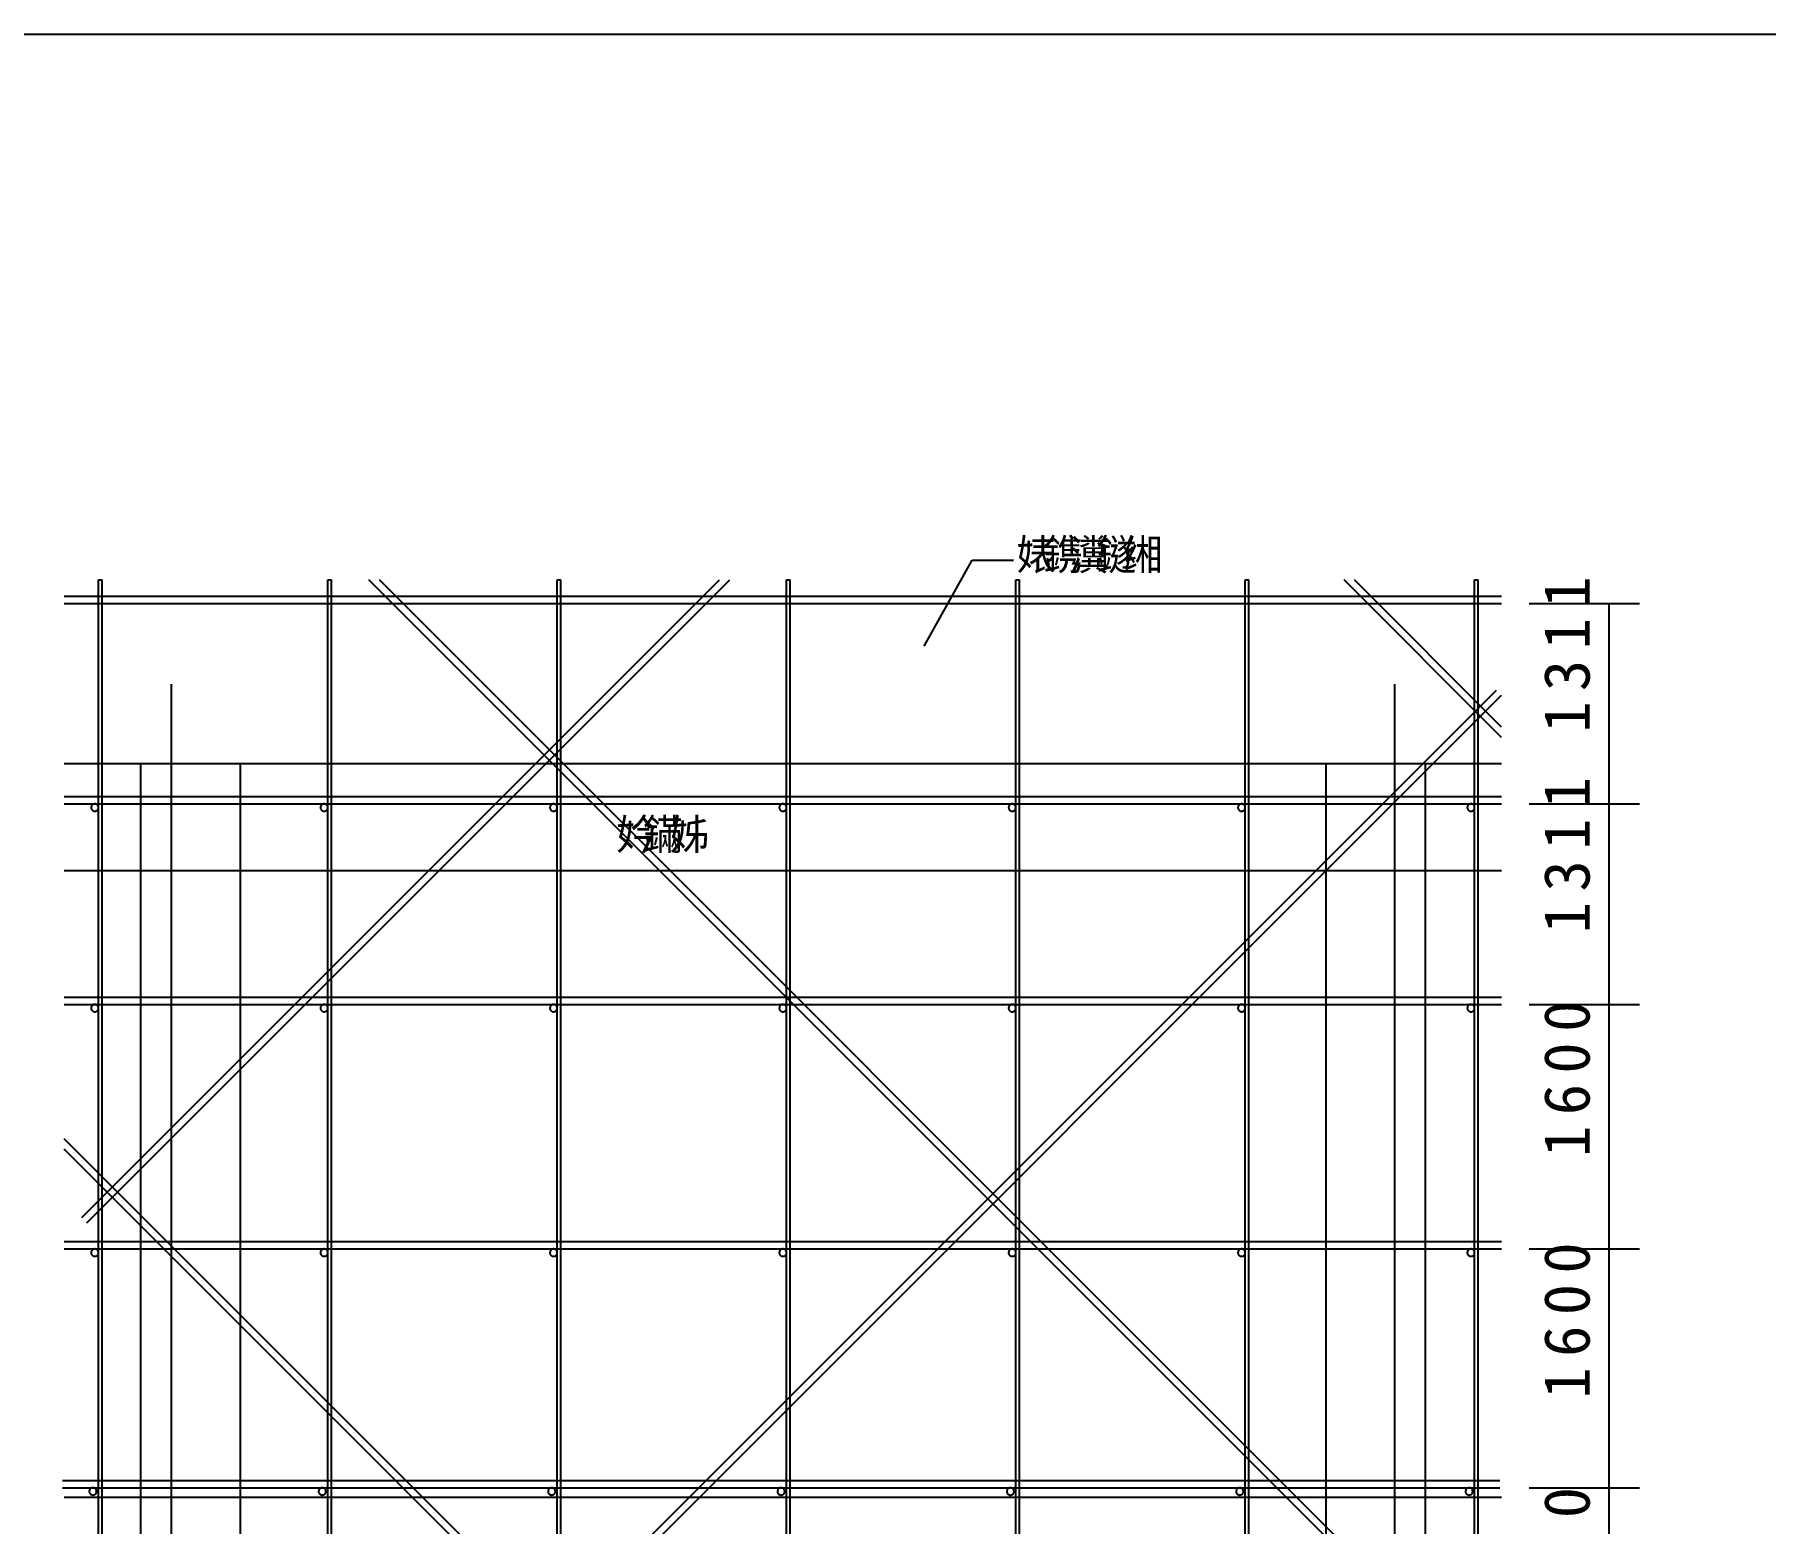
# Model space of a CAD drawing. Header units: metres. Extents: x 0 to 420, y 0 to 297.
# Drawn here: x 141.8 to 255, y 199.6 to 297 of the extents above; entities that cross this region are included whole.
import ezdxf

# ---------------------------------------------------------------- set-up
doc = ezdxf.new("R2010")
doc.units = ezdxf.units.M
for name, color, linetype in [(' ', 7, 'Continuous'), ('1588', 7, 'Continuous'), ('1861', 7, 'Continuous'), ('2140', 7, 'Continuous')]:
    doc.layers.add(name, color=color, linetype=linetype)

msp = doc.modelspace()

# ---------------------------------------------------------------- linework, layer by layer
at = {"layer": ' '}
for p, q in [((199.98, 257), (203.12, 262.63)), ((203.12, 262.63), (205.83, 262.63)), ((144.9, 219.62), (186.61, 261.33)), ((145.24, 219.28), (187.29, 261.33)), ((145.99, 95.28), (145.99, 261.33)), ((145.99, 261.33), (146.23, 261.33)), ((146.23, 95.28), (146.23, 261.33)), ((160.99, 95.28), (160.99, 261.33)), ((160.99, 261.33), (161.23, 261.33)), ((161.23, 95.28), (161.23, 261.33)), ((237.75, 187.26), (163.68, 261.33)), ((237.75, 187.94), (164.36, 261.33)), ((175.99, 95.28), (175.99, 261.33)), ((175.99, 261.33), (176.23, 261.33)), ((176.23, 95.28), (176.23, 261.33)), ((190.99, 95.28), (190.99, 261.33)), ((190.99, 261.33), (191.23, 261.33)), ((191.23, 95.28), (191.23, 261.33)), ((205.99, 95.28), (205.99, 261.33)), ((205.99, 261.33), (206.23, 261.33)), ((206.23, 95.28), (206.23, 261.33)), ((220.99, 95.28), (220.99, 261.33)), ((220.99, 261.33), (221.23, 261.33)), ((221.23, 95.28), (221.23, 261.33)), ((237.75, 251.03), (227.45, 261.33)), ((237.75, 251.71), (228.13, 261.33)), ((235.99, 95.28), (235.99, 261.33)), ((235.99, 261.33), (236.23, 261.33)), ((236.23, 95.28), (236.23, 261.33)), ((143.75, 260.27), (237.75, 260.27)), ((143.75, 259.79), (237.75, 259.79)), ((239.55, 259.79), (246.76, 259.79)), ((244.76, 259.79), (244.76, 246.68)), ((144.9, 161.61), (237.41, 254.12)), ((145.24, 161.27), (237.75, 253.79)), ((143.75, 247.16), (237.75, 247.16)), ((143.75, 246.68), (237.75, 246.68)), ((239.55, 246.68), (246.76, 246.68)), ((239.55, 246.68), (246.76, 246.68)), ((244.76, 246.68), (244.76, 233.57)), ((143.75, 234.05), (237.75, 234.05)), ((143.75, 233.57), (237.75, 233.57)), ((239.55, 233.57), (246.76, 233.57)), ((239.55, 233.57), (246.76, 233.57)), ((244.76, 233.57), (244.76, 217.57)), ((237.75, 130.78), (143.75, 224.78)), ((237.75, 130.1), (143.75, 224.1)), ((143.75, 218.05), (237.75, 218.05)), ((143.75, 217.57), (237.75, 217.57)), ((239.55, 217.57), (246.76, 217.57)), ((239.55, 217.57), (246.76, 217.57)), ((244.76, 217.57), (244.76, 201.95)), ((143.63, 202.43), (237.63, 202.43)), ((143.63, 201.95), (237.63, 201.95)), ((239.55, 201.95), (246.76, 201.95)), ((239.55, 201.95), (246.76, 201.95)), ((244.76, 201.95), (244.76, 185.57))]:
    msp.add_line(p, q, dxfattribs=at)
for points in [[(145.99, 246.44), (145.99, 246.46), (145.99, 246.49), (145.98, 246.51), (145.97, 246.53), (145.96, 246.55), (145.95, 246.57), (145.94, 246.59), (145.92, 246.61), (145.91, 246.63), (145.89, 246.64), (145.87, 246.65), (145.84, 246.66), (145.82, 246.67), (145.8, 246.68), (145.78, 246.68), (145.75, 246.68), (145.73, 246.68), (145.71, 246.68), (145.68, 246.67), (145.66, 246.66), (145.64, 246.65), (145.62, 246.64), (145.6, 246.63), (145.58, 246.61), (145.57, 246.59), (145.55, 246.57), (145.54, 246.55), (145.53, 246.53), (145.52, 246.51), (145.52, 246.49), (145.51, 246.46), (145.51, 246.44), (145.51, 246.42), (145.52, 246.39), (145.52, 246.37), (145.53, 246.35), (145.54, 246.33), (145.55, 246.31), (145.57, 246.29), (145.58, 246.27), (145.6, 246.26), (145.62, 246.24), (145.64, 246.23), (145.66, 246.22), (145.68, 246.21), (145.71, 246.21), (145.73, 246.2), (145.75, 246.2), (145.78, 246.2), (145.8, 246.21), (145.82, 246.21), (145.84, 246.22), (145.87, 246.23), (145.89, 246.24), (145.91, 246.26), (145.92, 246.27), (145.94, 246.29), (145.95, 246.31), (145.96, 246.33), (145.97, 246.35), (145.98, 246.37), (145.99, 246.39), (145.99, 246.42), (145.99, 246.44)], [(160.99, 246.44), (160.99, 246.46), (160.99, 246.49), (160.98, 246.51), (160.97, 246.53), (160.96, 246.55), (160.95, 246.57), (160.94, 246.59), (160.92, 246.61), (160.91, 246.63), (160.89, 246.64), (160.87, 246.65), (160.84, 246.66), (160.82, 246.67), (160.8, 246.68), (160.78, 246.68), (160.75, 246.68), (160.73, 246.68), (160.71, 246.68), (160.68, 246.67), (160.66, 246.66), (160.64, 246.65), (160.62, 246.64), (160.6, 246.63), (160.58, 246.61), (160.57, 246.59), (160.55, 246.57), (160.54, 246.55), (160.53, 246.53), (160.52, 246.51), (160.52, 246.49), (160.51, 246.46), (160.51, 246.44), (160.51, 246.42), (160.52, 246.39), (160.52, 246.37), (160.53, 246.35), (160.54, 246.33), (160.55, 246.31), (160.57, 246.29), (160.58, 246.27), (160.6, 246.26), (160.62, 246.24), (160.64, 246.23), (160.66, 246.22), (160.68, 246.21), (160.71, 246.21), (160.73, 246.2), (160.75, 246.2), (160.78, 246.2), (160.8, 246.21), (160.82, 246.21), (160.84, 246.22), (160.87, 246.23), (160.89, 246.24), (160.91, 246.26), (160.92, 246.27), (160.94, 246.29), (160.95, 246.31), (160.96, 246.33), (160.97, 246.35), (160.98, 246.37), (160.99, 246.39), (160.99, 246.42), (160.99, 246.44)], [(175.99, 246.44), (175.99, 246.46), (175.99, 246.49), (175.98, 246.51), (175.97, 246.53), (175.96, 246.55), (175.95, 246.57), (175.94, 246.59), (175.92, 246.61), (175.91, 246.63), (175.89, 246.64), (175.87, 246.65), (175.84, 246.66), (175.82, 246.67), (175.8, 246.68), (175.78, 246.68), (175.75, 246.68), (175.73, 246.68), (175.71, 246.68), (175.68, 246.67), (175.66, 246.66), (175.64, 246.65), (175.62, 246.64), (175.6, 246.63), (175.58, 246.61), (175.57, 246.59), (175.55, 246.57), (175.54, 246.55), (175.53, 246.53), (175.52, 246.51), (175.52, 246.49), (175.51, 246.46), (175.51, 246.44), (175.51, 246.42), (175.52, 246.39), (175.52, 246.37), (175.53, 246.35), (175.54, 246.33), (175.55, 246.31), (175.57, 246.29), (175.58, 246.27), (175.6, 246.26), (175.62, 246.24), (175.64, 246.23), (175.66, 246.22), (175.68, 246.21), (175.71, 246.21), (175.73, 246.2), (175.75, 246.2), (175.78, 246.2), (175.8, 246.21), (175.82, 246.21), (175.84, 246.22), (175.87, 246.23), (175.89, 246.24), (175.91, 246.26), (175.92, 246.27), (175.94, 246.29), (175.95, 246.31), (175.96, 246.33), (175.97, 246.35), (175.98, 246.37), (175.99, 246.39), (175.99, 246.42), (175.99, 246.44)], [(190.99, 246.44), (190.99, 246.46), (190.99, 246.49), (190.98, 246.51), (190.97, 246.53), (190.96, 246.55), (190.95, 246.57), (190.94, 246.59), (190.92, 246.61), (190.91, 246.63), (190.89, 246.64), (190.87, 246.65), (190.84, 246.66), (190.82, 246.67), (190.8, 246.68), (190.78, 246.68), (190.75, 246.68), (190.73, 246.68), (190.71, 246.68), (190.68, 246.67), (190.66, 246.66), (190.64, 246.65), (190.62, 246.64), (190.6, 246.63), (190.58, 246.61), (190.57, 246.59), (190.55, 246.57), (190.54, 246.55), (190.53, 246.53), (190.52, 246.51), (190.52, 246.49), (190.51, 246.46), (190.51, 246.44), (190.51, 246.42), (190.52, 246.39), (190.52, 246.37), (190.53, 246.35), (190.54, 246.33), (190.55, 246.31), (190.57, 246.29), (190.58, 246.27), (190.6, 246.26), (190.62, 246.24), (190.64, 246.23), (190.66, 246.22), (190.68, 246.21), (190.71, 246.21), (190.73, 246.2), (190.75, 246.2), (190.78, 246.2), (190.8, 246.21), (190.82, 246.21), (190.84, 246.22), (190.87, 246.23), (190.89, 246.24), (190.91, 246.26), (190.92, 246.27), (190.94, 246.29), (190.95, 246.31), (190.96, 246.33), (190.97, 246.35), (190.98, 246.37), (190.99, 246.39), (190.99, 246.42), (190.99, 246.44)], [(205.99, 246.44), (205.99, 246.46), (205.99, 246.49), (205.98, 246.51), (205.97, 246.53), (205.96, 246.55), (205.95, 246.57), (205.94, 246.59), (205.92, 246.61), (205.91, 246.63), (205.89, 246.64), (205.87, 246.65), (205.84, 246.66), (205.82, 246.67), (205.8, 246.68), (205.78, 246.68), (205.75, 246.68), (205.73, 246.68), (205.71, 246.68), (205.68, 246.67), (205.66, 246.66), (205.64, 246.65), (205.62, 246.64), (205.6, 246.63), (205.58, 246.61), (205.57, 246.59), (205.55, 246.57), (205.54, 246.55), (205.53, 246.53), (205.52, 246.51), (205.52, 246.49), (205.51, 246.46), (205.51, 246.44), (205.51, 246.42), (205.52, 246.39), (205.52, 246.37), (205.53, 246.35), (205.54, 246.33), (205.55, 246.31), (205.57, 246.29), (205.58, 246.27), (205.6, 246.26), (205.62, 246.24), (205.64, 246.23), (205.66, 246.22), (205.68, 246.21), (205.71, 246.21), (205.73, 246.2), (205.75, 246.2), (205.78, 246.2), (205.8, 246.21), (205.82, 246.21), (205.84, 246.22), (205.87, 246.23), (205.89, 246.24), (205.91, 246.26), (205.92, 246.27), (205.94, 246.29), (205.95, 246.31), (205.96, 246.33), (205.97, 246.35), (205.98, 246.37), (205.99, 246.39), (205.99, 246.42), (205.99, 246.44)], [(220.99, 246.44), (220.99, 246.46), (220.99, 246.49), (220.98, 246.51), (220.97, 246.53), (220.96, 246.55), (220.95, 246.57), (220.94, 246.59), (220.92, 246.61), (220.91, 246.63), (220.89, 246.64), (220.87, 246.65), (220.84, 246.66), (220.82, 246.67), (220.8, 246.68), (220.78, 246.68), (220.75, 246.68), (220.73, 246.68), (220.71, 246.68), (220.68, 246.67), (220.66, 246.66), (220.64, 246.65), (220.62, 246.64), (220.6, 246.63), (220.58, 246.61), (220.57, 246.59), (220.55, 246.57), (220.54, 246.55), (220.53, 246.53), (220.52, 246.51), (220.52, 246.49), (220.51, 246.46), (220.51, 246.44), (220.51, 246.42), (220.52, 246.39), (220.52, 246.37), (220.53, 246.35), (220.54, 246.33), (220.55, 246.31), (220.57, 246.29), (220.58, 246.27), (220.6, 246.26), (220.62, 246.24), (220.64, 246.23), (220.66, 246.22), (220.68, 246.21), (220.71, 246.21), (220.73, 246.2), (220.75, 246.2), (220.78, 246.2), (220.8, 246.21), (220.82, 246.21), (220.84, 246.22), (220.87, 246.23), (220.89, 246.24), (220.91, 246.26), (220.92, 246.27), (220.94, 246.29), (220.95, 246.31), (220.96, 246.33), (220.97, 246.35), (220.98, 246.37), (220.99, 246.39), (220.99, 246.42), (220.99, 246.44)], [(235.99, 246.44), (235.99, 246.46), (235.99, 246.49), (235.98, 246.51), (235.97, 246.53), (235.96, 246.55), (235.95, 246.57), (235.94, 246.59), (235.92, 246.61), (235.91, 246.63), (235.89, 246.64), (235.87, 246.65), (235.84, 246.66), (235.82, 246.67), (235.8, 246.68), (235.78, 246.68), (235.75, 246.68), (235.73, 246.68), (235.71, 246.68), (235.68, 246.67), (235.66, 246.66), (235.64, 246.65), (235.62, 246.64), (235.6, 246.63), (235.58, 246.61), (235.57, 246.59), (235.55, 246.57), (235.54, 246.55), (235.53, 246.53), (235.52, 246.51), (235.52, 246.49), (235.51, 246.46), (235.51, 246.44), (235.51, 246.42), (235.52, 246.39), (235.52, 246.37), (235.53, 246.35), (235.54, 246.33), (235.55, 246.31), (235.57, 246.29), (235.58, 246.27), (235.6, 246.26), (235.62, 246.24), (235.64, 246.23), (235.66, 246.22), (235.68, 246.21), (235.71, 246.21), (235.73, 246.2), (235.75, 246.2), (235.78, 246.2), (235.8, 246.21), (235.82, 246.21), (235.84, 246.22), (235.87, 246.23), (235.89, 246.24), (235.91, 246.26), (235.92, 246.27), (235.94, 246.29), (235.95, 246.31), (235.96, 246.33), (235.97, 246.35), (235.98, 246.37), (235.99, 246.39), (235.99, 246.42), (235.99, 246.44)], [(145.99, 233.33), (145.99, 233.35), (145.99, 233.37), (145.98, 233.4), (145.97, 233.42), (145.96, 233.44), (145.95, 233.46), (145.94, 233.48), (145.92, 233.5), (145.91, 233.51), (145.89, 233.53), (145.87, 233.54), (145.84, 233.55), (145.82, 233.56), (145.8, 233.56), (145.78, 233.57), (145.75, 233.57), (145.73, 233.57), (145.71, 233.56), (145.68, 233.56), (145.66, 233.55), (145.64, 233.54), (145.62, 233.53), (145.6, 233.51), (145.58, 233.5), (145.57, 233.48), (145.55, 233.46), (145.54, 233.44), (145.53, 233.42), (145.52, 233.4), (145.52, 233.37), (145.51, 233.35), (145.51, 233.33), (145.51, 233.3), (145.52, 233.28), (145.52, 233.26), (145.53, 233.24), (145.54, 233.21), (145.55, 233.19), (145.57, 233.17), (145.58, 233.16), (145.6, 233.14), (145.62, 233.13), (145.64, 233.12), (145.66, 233.11), (145.68, 233.1), (145.71, 233.09), (145.73, 233.09), (145.75, 233.09), (145.78, 233.09), (145.8, 233.09), (145.82, 233.1), (145.84, 233.11), (145.87, 233.12), (145.89, 233.13), (145.91, 233.14), (145.92, 233.16), (145.94, 233.17), (145.95, 233.19), (145.96, 233.21), (145.97, 233.24), (145.98, 233.26), (145.99, 233.28), (145.99, 233.3), (145.99, 233.33)], [(160.99, 233.33), (160.99, 233.35), (160.99, 233.37), (160.98, 233.4), (160.97, 233.42), (160.96, 233.44), (160.95, 233.46), (160.94, 233.48), (160.92, 233.5), (160.91, 233.51), (160.89, 233.53), (160.87, 233.54), (160.84, 233.55), (160.82, 233.56), (160.8, 233.56), (160.78, 233.57), (160.75, 233.57), (160.73, 233.57), (160.71, 233.56), (160.68, 233.56), (160.66, 233.55), (160.64, 233.54), (160.62, 233.53), (160.6, 233.51), (160.58, 233.5), (160.57, 233.48), (160.55, 233.46), (160.54, 233.44), (160.53, 233.42), (160.52, 233.4), (160.52, 233.37), (160.51, 233.35), (160.51, 233.33), (160.51, 233.3), (160.52, 233.28), (160.52, 233.26), (160.53, 233.24), (160.54, 233.21), (160.55, 233.19), (160.57, 233.17), (160.58, 233.16), (160.6, 233.14), (160.62, 233.13), (160.64, 233.12), (160.66, 233.11), (160.68, 233.1), (160.71, 233.09), (160.73, 233.09), (160.75, 233.09), (160.78, 233.09), (160.8, 233.09), (160.82, 233.1), (160.84, 233.11), (160.87, 233.12), (160.89, 233.13), (160.91, 233.14), (160.92, 233.16), (160.94, 233.17), (160.95, 233.19), (160.96, 233.21), (160.97, 233.24), (160.98, 233.26), (160.99, 233.28), (160.99, 233.3), (160.99, 233.33)], [(175.99, 233.33), (175.99, 233.35), (175.99, 233.37), (175.98, 233.4), (175.97, 233.42), (175.96, 233.44), (175.95, 233.46), (175.94, 233.48), (175.92, 233.5), (175.91, 233.51), (175.89, 233.53), (175.87, 233.54), (175.84, 233.55), (175.82, 233.56), (175.8, 233.56), (175.78, 233.57), (175.75, 233.57), (175.73, 233.57), (175.71, 233.56), (175.68, 233.56), (175.66, 233.55), (175.64, 233.54), (175.62, 233.53), (175.6, 233.51), (175.58, 233.5), (175.57, 233.48), (175.55, 233.46), (175.54, 233.44), (175.53, 233.42), (175.52, 233.4), (175.52, 233.37), (175.51, 233.35), (175.51, 233.33), (175.51, 233.3), (175.52, 233.28), (175.52, 233.26), (175.53, 233.24), (175.54, 233.21), (175.55, 233.19), (175.57, 233.17), (175.58, 233.16), (175.6, 233.14), (175.62, 233.13), (175.64, 233.12), (175.66, 233.11), (175.68, 233.1), (175.71, 233.09), (175.73, 233.09), (175.75, 233.09), (175.78, 233.09), (175.8, 233.09), (175.82, 233.1), (175.84, 233.11), (175.87, 233.12), (175.89, 233.13), (175.91, 233.14), (175.92, 233.16), (175.94, 233.17), (175.95, 233.19), (175.96, 233.21), (175.97, 233.24), (175.98, 233.26), (175.99, 233.28), (175.99, 233.3), (175.99, 233.33)], [(190.99, 233.33), (190.99, 233.35), (190.99, 233.37), (190.98, 233.4), (190.97, 233.42), (190.96, 233.44), (190.95, 233.46), (190.94, 233.48), (190.92, 233.5), (190.91, 233.51), (190.89, 233.53), (190.87, 233.54), (190.84, 233.55), (190.82, 233.56), (190.8, 233.56), (190.78, 233.57), (190.75, 233.57), (190.73, 233.57), (190.71, 233.56), (190.68, 233.56), (190.66, 233.55), (190.64, 233.54), (190.62, 233.53), (190.6, 233.51), (190.58, 233.5), (190.57, 233.48), (190.55, 233.46), (190.54, 233.44), (190.53, 233.42), (190.52, 233.4), (190.52, 233.37), (190.51, 233.35), (190.51, 233.33), (190.51, 233.3), (190.52, 233.28), (190.52, 233.26), (190.53, 233.24), (190.54, 233.21), (190.55, 233.19), (190.57, 233.17), (190.58, 233.16), (190.6, 233.14), (190.62, 233.13), (190.64, 233.12), (190.66, 233.11), (190.68, 233.1), (190.71, 233.09), (190.73, 233.09), (190.75, 233.09), (190.78, 233.09), (190.8, 233.09), (190.82, 233.1), (190.84, 233.11), (190.87, 233.12), (190.89, 233.13), (190.91, 233.14), (190.92, 233.16), (190.94, 233.17), (190.95, 233.19), (190.96, 233.21), (190.97, 233.24), (190.98, 233.26), (190.99, 233.28), (190.99, 233.3), (190.99, 233.33)], [(205.99, 233.33), (205.99, 233.35), (205.99, 233.37), (205.98, 233.4), (205.97, 233.42), (205.96, 233.44), (205.95, 233.46), (205.94, 233.48), (205.92, 233.5), (205.91, 233.51), (205.89, 233.53), (205.87, 233.54), (205.84, 233.55), (205.82, 233.56), (205.8, 233.56), (205.78, 233.57), (205.75, 233.57), (205.73, 233.57), (205.71, 233.56), (205.68, 233.56), (205.66, 233.55), (205.64, 233.54), (205.62, 233.53), (205.6, 233.51), (205.58, 233.5), (205.57, 233.48), (205.55, 233.46), (205.54, 233.44), (205.53, 233.42), (205.52, 233.4), (205.52, 233.37), (205.51, 233.35), (205.51, 233.33), (205.51, 233.3), (205.52, 233.28), (205.52, 233.26), (205.53, 233.24), (205.54, 233.21), (205.55, 233.19), (205.57, 233.17), (205.58, 233.16), (205.6, 233.14), (205.62, 233.13), (205.64, 233.12), (205.66, 233.11), (205.68, 233.1), (205.71, 233.09), (205.73, 233.09), (205.75, 233.09), (205.78, 233.09), (205.8, 233.09), (205.82, 233.1), (205.84, 233.11), (205.87, 233.12), (205.89, 233.13), (205.91, 233.14), (205.92, 233.16), (205.94, 233.17), (205.95, 233.19), (205.96, 233.21), (205.97, 233.24), (205.98, 233.26), (205.99, 233.28), (205.99, 233.3), (205.99, 233.33)], [(220.99, 233.33), (220.99, 233.35), (220.99, 233.37), (220.98, 233.4), (220.97, 233.42), (220.96, 233.44), (220.95, 233.46), (220.94, 233.48), (220.92, 233.5), (220.91, 233.51), (220.89, 233.53), (220.87, 233.54), (220.84, 233.55), (220.82, 233.56), (220.8, 233.56), (220.78, 233.57), (220.75, 233.57), (220.73, 233.57), (220.71, 233.56), (220.68, 233.56), (220.66, 233.55), (220.64, 233.54), (220.62, 233.53), (220.6, 233.51), (220.58, 233.5), (220.57, 233.48), (220.55, 233.46), (220.54, 233.44), (220.53, 233.42), (220.52, 233.4), (220.52, 233.37), (220.51, 233.35), (220.51, 233.33), (220.51, 233.3), (220.52, 233.28), (220.52, 233.26), (220.53, 233.24), (220.54, 233.21), (220.55, 233.19), (220.57, 233.17), (220.58, 233.16), (220.6, 233.14), (220.62, 233.13), (220.64, 233.12), (220.66, 233.11), (220.68, 233.1), (220.71, 233.09), (220.73, 233.09), (220.75, 233.09), (220.78, 233.09), (220.8, 233.09), (220.82, 233.1), (220.84, 233.11), (220.87, 233.12), (220.89, 233.13), (220.91, 233.14), (220.92, 233.16), (220.94, 233.17), (220.95, 233.19), (220.96, 233.21), (220.97, 233.24), (220.98, 233.26), (220.99, 233.28), (220.99, 233.3), (220.99, 233.33)], [(235.99, 233.33), (235.99, 233.35), (235.99, 233.37), (235.98, 233.4), (235.97, 233.42), (235.96, 233.44), (235.95, 233.46), (235.94, 233.48), (235.92, 233.5), (235.91, 233.51), (235.89, 233.53), (235.87, 233.54), (235.84, 233.55), (235.82, 233.56), (235.8, 233.56), (235.78, 233.57), (235.75, 233.57), (235.73, 233.57), (235.71, 233.56), (235.68, 233.56), (235.66, 233.55), (235.64, 233.54), (235.62, 233.53), (235.6, 233.51), (235.58, 233.5), (235.57, 233.48), (235.55, 233.46), (235.54, 233.44), (235.53, 233.42), (235.52, 233.4), (235.52, 233.37), (235.51, 233.35), (235.51, 233.33), (235.51, 233.3), (235.52, 233.28), (235.52, 233.26), (235.53, 233.24), (235.54, 233.21), (235.55, 233.19), (235.57, 233.17), (235.58, 233.16), (235.6, 233.14), (235.62, 233.13), (235.64, 233.12), (235.66, 233.11), (235.68, 233.1), (235.71, 233.09), (235.73, 233.09), (235.75, 233.09), (235.78, 233.09), (235.8, 233.09), (235.82, 233.1), (235.84, 233.11), (235.87, 233.12), (235.89, 233.13), (235.91, 233.14), (235.92, 233.16), (235.94, 233.17), (235.95, 233.19), (235.96, 233.21), (235.97, 233.24), (235.98, 233.26), (235.99, 233.28), (235.99, 233.3), (235.99, 233.33)], [(145.99, 217.33), (145.99, 217.35), (145.99, 217.37), (145.98, 217.4), (145.97, 217.42), (145.96, 217.44), (145.95, 217.46), (145.94, 217.48), (145.92, 217.5), (145.91, 217.51), (145.89, 217.53), (145.87, 217.54), (145.84, 217.55), (145.82, 217.56), (145.8, 217.56), (145.78, 217.57), (145.75, 217.57), (145.73, 217.57), (145.71, 217.56), (145.68, 217.56), (145.66, 217.55), (145.64, 217.54), (145.62, 217.53), (145.6, 217.51), (145.58, 217.5), (145.57, 217.48), (145.55, 217.46), (145.54, 217.44), (145.53, 217.42), (145.52, 217.4), (145.52, 217.37), (145.51, 217.35), (145.51, 217.33), (145.51, 217.3), (145.52, 217.28), (145.52, 217.26), (145.53, 217.24), (145.54, 217.21), (145.55, 217.19), (145.57, 217.17), (145.58, 217.16), (145.6, 217.14), (145.62, 217.13), (145.64, 217.12), (145.66, 217.11), (145.68, 217.1), (145.71, 217.09), (145.73, 217.09), (145.75, 217.09), (145.78, 217.09), (145.8, 217.09), (145.82, 217.1), (145.84, 217.11), (145.87, 217.12), (145.89, 217.13), (145.91, 217.14), (145.92, 217.16), (145.94, 217.17), (145.95, 217.19), (145.96, 217.21), (145.97, 217.24), (145.98, 217.26), (145.99, 217.28), (145.99, 217.3), (145.99, 217.33)], [(160.99, 217.33), (160.99, 217.35), (160.99, 217.37), (160.98, 217.4), (160.97, 217.42), (160.96, 217.44), (160.95, 217.46), (160.94, 217.48), (160.92, 217.5), (160.91, 217.51), (160.89, 217.53), (160.87, 217.54), (160.84, 217.55), (160.82, 217.56), (160.8, 217.56), (160.78, 217.57), (160.75, 217.57), (160.73, 217.57), (160.71, 217.56), (160.68, 217.56), (160.66, 217.55), (160.64, 217.54), (160.62, 217.53), (160.6, 217.51), (160.58, 217.5), (160.57, 217.48), (160.55, 217.46), (160.54, 217.44), (160.53, 217.42), (160.52, 217.4), (160.52, 217.37), (160.51, 217.35), (160.51, 217.33), (160.51, 217.3), (160.52, 217.28), (160.52, 217.26), (160.53, 217.24), (160.54, 217.21), (160.55, 217.19), (160.57, 217.17), (160.58, 217.16), (160.6, 217.14), (160.62, 217.13), (160.64, 217.12), (160.66, 217.11), (160.68, 217.1), (160.71, 217.09), (160.73, 217.09), (160.75, 217.09), (160.78, 217.09), (160.8, 217.09), (160.82, 217.1), (160.84, 217.11), (160.87, 217.12), (160.89, 217.13), (160.91, 217.14), (160.92, 217.16), (160.94, 217.17), (160.95, 217.19), (160.96, 217.21), (160.97, 217.24), (160.98, 217.26), (160.99, 217.28), (160.99, 217.3), (160.99, 217.33)], [(175.99, 217.33), (175.99, 217.35), (175.99, 217.37), (175.98, 217.4), (175.97, 217.42), (175.96, 217.44), (175.95, 217.46), (175.94, 217.48), (175.92, 217.5), (175.91, 217.51), (175.89, 217.53), (175.87, 217.54), (175.84, 217.55), (175.82, 217.56), (175.8, 217.56), (175.78, 217.57), (175.75, 217.57), (175.73, 217.57), (175.71, 217.56), (175.68, 217.56), (175.66, 217.55), (175.64, 217.54), (175.62, 217.53), (175.6, 217.51), (175.58, 217.5), (175.57, 217.48), (175.55, 217.46), (175.54, 217.44), (175.53, 217.42), (175.52, 217.4), (175.52, 217.37), (175.51, 217.35), (175.51, 217.33), (175.51, 217.3), (175.52, 217.28), (175.52, 217.26), (175.53, 217.24), (175.54, 217.21), (175.55, 217.19), (175.57, 217.17), (175.58, 217.16), (175.6, 217.14), (175.62, 217.13), (175.64, 217.12), (175.66, 217.11), (175.68, 217.1), (175.71, 217.09), (175.73, 217.09), (175.75, 217.09), (175.78, 217.09), (175.8, 217.09), (175.82, 217.1), (175.84, 217.11), (175.87, 217.12), (175.89, 217.13), (175.91, 217.14), (175.92, 217.16), (175.94, 217.17), (175.95, 217.19), (175.96, 217.21), (175.97, 217.24), (175.98, 217.26), (175.99, 217.28), (175.99, 217.3), (175.99, 217.33)], [(190.99, 217.33), (190.99, 217.35), (190.99, 217.37), (190.98, 217.4), (190.97, 217.42), (190.96, 217.44), (190.95, 217.46), (190.94, 217.48), (190.92, 217.5), (190.91, 217.51), (190.89, 217.53), (190.87, 217.54), (190.84, 217.55), (190.82, 217.56), (190.8, 217.56), (190.78, 217.57), (190.75, 217.57), (190.73, 217.57), (190.71, 217.56), (190.68, 217.56), (190.66, 217.55), (190.64, 217.54), (190.62, 217.53), (190.6, 217.51), (190.58, 217.5), (190.57, 217.48), (190.55, 217.46), (190.54, 217.44), (190.53, 217.42), (190.52, 217.4), (190.52, 217.37), (190.51, 217.35), (190.51, 217.33), (190.51, 217.3), (190.52, 217.28), (190.52, 217.26), (190.53, 217.24), (190.54, 217.21), (190.55, 217.19), (190.57, 217.17), (190.58, 217.16), (190.6, 217.14), (190.62, 217.13), (190.64, 217.12), (190.66, 217.11), (190.68, 217.1), (190.71, 217.09), (190.73, 217.09), (190.75, 217.09), (190.78, 217.09), (190.8, 217.09), (190.82, 217.1), (190.84, 217.11), (190.87, 217.12), (190.89, 217.13), (190.91, 217.14), (190.92, 217.16), (190.94, 217.17), (190.95, 217.19), (190.96, 217.21), (190.97, 217.24), (190.98, 217.26), (190.99, 217.28), (190.99, 217.3), (190.99, 217.33)], [(205.99, 217.33), (205.99, 217.35), (205.99, 217.37), (205.98, 217.4), (205.97, 217.42), (205.96, 217.44), (205.95, 217.46), (205.94, 217.48), (205.92, 217.5), (205.91, 217.51), (205.89, 217.53), (205.87, 217.54), (205.84, 217.55), (205.82, 217.56), (205.8, 217.56), (205.78, 217.57), (205.75, 217.57), (205.73, 217.57), (205.71, 217.56), (205.68, 217.56), (205.66, 217.55), (205.64, 217.54), (205.62, 217.53), (205.6, 217.51), (205.58, 217.5), (205.57, 217.48), (205.55, 217.46), (205.54, 217.44), (205.53, 217.42), (205.52, 217.4), (205.52, 217.37), (205.51, 217.35), (205.51, 217.33), (205.51, 217.3), (205.52, 217.28), (205.52, 217.26), (205.53, 217.24), (205.54, 217.21), (205.55, 217.19), (205.57, 217.17), (205.58, 217.16), (205.6, 217.14), (205.62, 217.13), (205.64, 217.12), (205.66, 217.11), (205.68, 217.1), (205.71, 217.09), (205.73, 217.09), (205.75, 217.09), (205.78, 217.09), (205.8, 217.09), (205.82, 217.1), (205.84, 217.11), (205.87, 217.12), (205.89, 217.13), (205.91, 217.14), (205.92, 217.16), (205.94, 217.17), (205.95, 217.19), (205.96, 217.21), (205.97, 217.24), (205.98, 217.26), (205.99, 217.28), (205.99, 217.3), (205.99, 217.33)], [(220.99, 217.33), (220.99, 217.35), (220.99, 217.37), (220.98, 217.4), (220.97, 217.42), (220.96, 217.44), (220.95, 217.46), (220.94, 217.48), (220.92, 217.5), (220.91, 217.51), (220.89, 217.53), (220.87, 217.54), (220.84, 217.55), (220.82, 217.56), (220.8, 217.56), (220.78, 217.57), (220.75, 217.57), (220.73, 217.57), (220.71, 217.56), (220.68, 217.56), (220.66, 217.55), (220.64, 217.54), (220.62, 217.53), (220.6, 217.51), (220.58, 217.5), (220.57, 217.48), (220.55, 217.46), (220.54, 217.44), (220.53, 217.42), (220.52, 217.4), (220.52, 217.37), (220.51, 217.35), (220.51, 217.33), (220.51, 217.3), (220.52, 217.28), (220.52, 217.26), (220.53, 217.24), (220.54, 217.21), (220.55, 217.19), (220.57, 217.17), (220.58, 217.16), (220.6, 217.14), (220.62, 217.13), (220.64, 217.12), (220.66, 217.11), (220.68, 217.1), (220.71, 217.09), (220.73, 217.09), (220.75, 217.09), (220.78, 217.09), (220.8, 217.09), (220.82, 217.1), (220.84, 217.11), (220.87, 217.12), (220.89, 217.13), (220.91, 217.14), (220.92, 217.16), (220.94, 217.17), (220.95, 217.19), (220.96, 217.21), (220.97, 217.24), (220.98, 217.26), (220.99, 217.28), (220.99, 217.3), (220.99, 217.33)], [(235.99, 217.33), (235.99, 217.35), (235.99, 217.37), (235.98, 217.4), (235.97, 217.42), (235.96, 217.44), (235.95, 217.46), (235.94, 217.48), (235.92, 217.5), (235.91, 217.51), (235.89, 217.53), (235.87, 217.54), (235.84, 217.55), (235.82, 217.56), (235.8, 217.56), (235.78, 217.57), (235.75, 217.57), (235.73, 217.57), (235.71, 217.56), (235.68, 217.56), (235.66, 217.55), (235.64, 217.54), (235.62, 217.53), (235.6, 217.51), (235.58, 217.5), (235.57, 217.48), (235.55, 217.46), (235.54, 217.44), (235.53, 217.42), (235.52, 217.4), (235.52, 217.37), (235.51, 217.35), (235.51, 217.33), (235.51, 217.3), (235.52, 217.28), (235.52, 217.26), (235.53, 217.24), (235.54, 217.21), (235.55, 217.19), (235.57, 217.17), (235.58, 217.16), (235.6, 217.14), (235.62, 217.13), (235.64, 217.12), (235.66, 217.11), (235.68, 217.1), (235.71, 217.09), (235.73, 217.09), (235.75, 217.09), (235.78, 217.09), (235.8, 217.09), (235.82, 217.1), (235.84, 217.11), (235.87, 217.12), (235.89, 217.13), (235.91, 217.14), (235.92, 217.16), (235.94, 217.17), (235.95, 217.19), (235.96, 217.21), (235.97, 217.24), (235.98, 217.26), (235.99, 217.28), (235.99, 217.3), (235.99, 217.33)], [(145.87, 201.71), (145.87, 201.74), (145.86, 201.76), (145.86, 201.78), (145.85, 201.8), (145.84, 201.83), (145.83, 201.85), (145.81, 201.87), (145.8, 201.88), (145.78, 201.9), (145.76, 201.91), (145.74, 201.92), (145.72, 201.93), (145.7, 201.94), (145.67, 201.95), (145.65, 201.95), (145.63, 201.95), (145.6, 201.95), (145.58, 201.95), (145.56, 201.94), (145.54, 201.93), (145.52, 201.92), (145.49, 201.91), (145.48, 201.9), (145.46, 201.88), (145.44, 201.87), (145.43, 201.85), (145.42, 201.83), (145.41, 201.8), (145.4, 201.78), (145.39, 201.76), (145.39, 201.74), (145.39, 201.71), (145.39, 201.69), (145.39, 201.67), (145.4, 201.64), (145.41, 201.62), (145.42, 201.6), (145.43, 201.58), (145.44, 201.56), (145.46, 201.54), (145.48, 201.53), (145.49, 201.51), (145.52, 201.5), (145.54, 201.49), (145.56, 201.48), (145.58, 201.48), (145.6, 201.47), (145.63, 201.47), (145.65, 201.47), (145.67, 201.48), (145.7, 201.48), (145.72, 201.49), (145.74, 201.5), (145.76, 201.51), (145.78, 201.53), (145.8, 201.54), (145.81, 201.56), (145.83, 201.58), (145.84, 201.6), (145.85, 201.62), (145.86, 201.64), (145.86, 201.67), (145.87, 201.69), (145.87, 201.71)], [(160.87, 201.71), (160.87, 201.74), (160.86, 201.76), (160.86, 201.78), (160.85, 201.8), (160.84, 201.83), (160.83, 201.85), (160.81, 201.87), (160.8, 201.88), (160.78, 201.9), (160.76, 201.91), (160.74, 201.92), (160.72, 201.93), (160.7, 201.94), (160.67, 201.95), (160.65, 201.95), (160.63, 201.95), (160.6, 201.95), (160.58, 201.95), (160.56, 201.94), (160.54, 201.93), (160.52, 201.92), (160.49, 201.91), (160.48, 201.9), (160.46, 201.88), (160.44, 201.87), (160.43, 201.85), (160.42, 201.83), (160.41, 201.8), (160.4, 201.78), (160.39, 201.76), (160.39, 201.74), (160.39, 201.71), (160.39, 201.69), (160.39, 201.67), (160.4, 201.64), (160.41, 201.62), (160.42, 201.6), (160.43, 201.58), (160.44, 201.56), (160.46, 201.54), (160.48, 201.53), (160.49, 201.51), (160.52, 201.5), (160.54, 201.49), (160.56, 201.48), (160.58, 201.48), (160.6, 201.47), (160.63, 201.47), (160.65, 201.47), (160.67, 201.48), (160.7, 201.48), (160.72, 201.49), (160.74, 201.5), (160.76, 201.51), (160.78, 201.53), (160.8, 201.54), (160.81, 201.56), (160.83, 201.58), (160.84, 201.6), (160.85, 201.62), (160.86, 201.64), (160.86, 201.67), (160.87, 201.69), (160.87, 201.71)], [(175.87, 201.71), (175.87, 201.74), (175.86, 201.76), (175.86, 201.78), (175.85, 201.8), (175.84, 201.83), (175.83, 201.85), (175.81, 201.87), (175.8, 201.88), (175.78, 201.9), (175.76, 201.91), (175.74, 201.92), (175.72, 201.93), (175.7, 201.94), (175.67, 201.95), (175.65, 201.95), (175.63, 201.95), (175.6, 201.95), (175.58, 201.95), (175.56, 201.94), (175.54, 201.93), (175.52, 201.92), (175.49, 201.91), (175.48, 201.9), (175.46, 201.88), (175.44, 201.87), (175.43, 201.85), (175.42, 201.83), (175.41, 201.8), (175.4, 201.78), (175.39, 201.76), (175.39, 201.74), (175.39, 201.71), (175.39, 201.69), (175.39, 201.67), (175.4, 201.64), (175.41, 201.62), (175.42, 201.6), (175.43, 201.58), (175.44, 201.56), (175.46, 201.54), (175.48, 201.53), (175.49, 201.51), (175.52, 201.5), (175.54, 201.49), (175.56, 201.48), (175.58, 201.48), (175.6, 201.47), (175.63, 201.47), (175.65, 201.47), (175.67, 201.48), (175.7, 201.48), (175.72, 201.49), (175.74, 201.5), (175.76, 201.51), (175.78, 201.53), (175.8, 201.54), (175.81, 201.56), (175.83, 201.58), (175.84, 201.6), (175.85, 201.62), (175.86, 201.64), (175.86, 201.67), (175.87, 201.69), (175.87, 201.71)], [(190.87, 201.71), (190.87, 201.74), (190.86, 201.76), (190.86, 201.78), (190.85, 201.8), (190.84, 201.83), (190.83, 201.85), (190.81, 201.87), (190.8, 201.88), (190.78, 201.9), (190.76, 201.91), (190.74, 201.92), (190.72, 201.93), (190.7, 201.94), (190.67, 201.95), (190.65, 201.95), (190.63, 201.95), (190.6, 201.95), (190.58, 201.95), (190.56, 201.94), (190.54, 201.93), (190.52, 201.92), (190.49, 201.91), (190.48, 201.9), (190.46, 201.88), (190.44, 201.87), (190.43, 201.85), (190.42, 201.83), (190.41, 201.8), (190.4, 201.78), (190.39, 201.76), (190.39, 201.74), (190.39, 201.71), (190.39, 201.69), (190.39, 201.67), (190.4, 201.64), (190.41, 201.62), (190.42, 201.6), (190.43, 201.58), (190.44, 201.56), (190.46, 201.54), (190.48, 201.53), (190.49, 201.51), (190.52, 201.5), (190.54, 201.49), (190.56, 201.48), (190.58, 201.48), (190.6, 201.47), (190.63, 201.47), (190.65, 201.47), (190.67, 201.48), (190.7, 201.48), (190.72, 201.49), (190.74, 201.5), (190.76, 201.51), (190.78, 201.53), (190.8, 201.54), (190.81, 201.56), (190.83, 201.58), (190.84, 201.6), (190.85, 201.62), (190.86, 201.64), (190.86, 201.67), (190.87, 201.69), (190.87, 201.71)], [(205.87, 201.71), (205.87, 201.74), (205.86, 201.76), (205.86, 201.78), (205.85, 201.8), (205.84, 201.83), (205.83, 201.85), (205.81, 201.87), (205.8, 201.88), (205.78, 201.9), (205.76, 201.91), (205.74, 201.92), (205.72, 201.93), (205.7, 201.94), (205.67, 201.95), (205.65, 201.95), (205.63, 201.95), (205.6, 201.95), (205.58, 201.95), (205.56, 201.94), (205.54, 201.93), (205.52, 201.92), (205.49, 201.91), (205.48, 201.9), (205.46, 201.88), (205.44, 201.87), (205.43, 201.85), (205.42, 201.83), (205.41, 201.8), (205.4, 201.78), (205.39, 201.76), (205.39, 201.74), (205.39, 201.71), (205.39, 201.69), (205.39, 201.67), (205.4, 201.64), (205.41, 201.62), (205.42, 201.6), (205.43, 201.58), (205.44, 201.56), (205.46, 201.54), (205.48, 201.53), (205.49, 201.51), (205.52, 201.5), (205.54, 201.49), (205.56, 201.48), (205.58, 201.48), (205.6, 201.47), (205.63, 201.47), (205.65, 201.47), (205.67, 201.48), (205.7, 201.48), (205.72, 201.49), (205.74, 201.5), (205.76, 201.51), (205.78, 201.53), (205.8, 201.54), (205.81, 201.56), (205.83, 201.58), (205.84, 201.6), (205.85, 201.62), (205.86, 201.64), (205.86, 201.67), (205.87, 201.69), (205.87, 201.71)], [(220.87, 201.71), (220.87, 201.74), (220.86, 201.76), (220.86, 201.78), (220.85, 201.8), (220.84, 201.83), (220.83, 201.85), (220.81, 201.87), (220.8, 201.88), (220.78, 201.9), (220.76, 201.91), (220.74, 201.92), (220.72, 201.93), (220.7, 201.94), (220.67, 201.95), (220.65, 201.95), (220.63, 201.95), (220.6, 201.95), (220.58, 201.95), (220.56, 201.94), (220.54, 201.93), (220.52, 201.92), (220.49, 201.91), (220.48, 201.9), (220.46, 201.88), (220.44, 201.87), (220.43, 201.85), (220.42, 201.83), (220.41, 201.8), (220.4, 201.78), (220.39, 201.76), (220.39, 201.74), (220.39, 201.71), (220.39, 201.69), (220.39, 201.67), (220.4, 201.64), (220.41, 201.62), (220.42, 201.6), (220.43, 201.58), (220.44, 201.56), (220.46, 201.54), (220.48, 201.53), (220.49, 201.51), (220.52, 201.5), (220.54, 201.49), (220.56, 201.48), (220.58, 201.48), (220.6, 201.47), (220.63, 201.47), (220.65, 201.47), (220.67, 201.48), (220.7, 201.48), (220.72, 201.49), (220.74, 201.5), (220.76, 201.51), (220.78, 201.53), (220.8, 201.54), (220.81, 201.56), (220.83, 201.58), (220.84, 201.6), (220.85, 201.62), (220.86, 201.64), (220.86, 201.67), (220.87, 201.69), (220.87, 201.71)], [(235.87, 201.71), (235.87, 201.74), (235.86, 201.76), (235.86, 201.78), (235.85, 201.8), (235.84, 201.83), (235.83, 201.85), (235.81, 201.87), (235.8, 201.88), (235.78, 201.9), (235.76, 201.91), (235.74, 201.92), (235.72, 201.93), (235.7, 201.94), (235.67, 201.95), (235.65, 201.95), (235.63, 201.95), (235.6, 201.95), (235.58, 201.95), (235.56, 201.94), (235.54, 201.93), (235.52, 201.92), (235.49, 201.91), (235.48, 201.9), (235.46, 201.88), (235.44, 201.87), (235.43, 201.85), (235.42, 201.83), (235.41, 201.8), (235.4, 201.78), (235.39, 201.76), (235.39, 201.74), (235.39, 201.71), (235.39, 201.69), (235.39, 201.67), (235.4, 201.64), (235.41, 201.62), (235.42, 201.6), (235.43, 201.58), (235.44, 201.56), (235.46, 201.54), (235.48, 201.53), (235.49, 201.51), (235.52, 201.5), (235.54, 201.49), (235.56, 201.48), (235.58, 201.48), (235.6, 201.47), (235.63, 201.47), (235.65, 201.47), (235.67, 201.48), (235.7, 201.48), (235.72, 201.49), (235.74, 201.5), (235.76, 201.51), (235.78, 201.53), (235.8, 201.54), (235.81, 201.56), (235.83, 201.58), (235.84, 201.6), (235.85, 201.62), (235.86, 201.64), (235.86, 201.67), (235.87, 201.69), (235.87, 201.71)]]:
    msp.add_lwpolyline(points, dxfattribs=at)
msp.add_line((420, 297), (0, 297))
at = {"layer": '1588'}
for p, q in [((143.75, 249.33), (237.75, 249.33)), ((143.75, 242.33), (237.75, 242.33)), ((143.75, 201.33), (237.75, 201.33))]:
    msp.add_line(p, q, dxfattribs=at)
at = {"layer": '1861'}
for p, q in [((148.75, 249.33), (148.75, 87.63)), ((155.25, 249.33), (155.25, 87.63)), ((226.25, 249.33), (226.25, 87.63)), ((232.75, 249.33), (232.75, 87.63))]:
    msp.add_line(p, q, dxfattribs=at)
at = {"layer": '2140'}
for p, q in [((150.75, 254.52), (150.75, 81.51)), ((230.75, 254.52), (230.75, 81.51))]:
    msp.add_line(p, q, dxfattribs=at)

# ---------------------------------------------------------------- texts
at = {"layer": ' '}
for s, p in [('婊', (206.04, 261.99)), ('鎸', (207.78, 261.99)), ('瀵', (209.52, 261.99)), ('鐩', (211.26, 261.99)), ('缃', (213, 261.99)), ('妗', (179.86, 243.69)), ('鏋', (181.6, 243.69)), ('姊', (183.33, 243.69))]:
    msp.add_text(s, height=2, dxfattribs=at).set_placement(p)
for s, p in [('1', (243.51, 259.52)), ('1', (243.51, 256.79)), ('3', (243.51, 254.06)), ('1', (243.51, 251.34)), ('1', (243.51, 246.4)), ('1', (243.51, 243.68)), ('3', (243.51, 240.95)), ('1', (243.51, 238.22)), ('0', (243.51, 231.77)), ('0', (243.51, 229.04)), ('6', (243.51, 226.32)), ('1', (243.51, 223.59)), ('0', (243.51, 215.96)), ('0', (243.51, 213.24)), ('6', (243.51, 210.51)), ('1', (243.51, 207.78)), ('0', (243.51, 199.96))]:
    msp.add_text(s, height=3, rotation=90, dxfattribs=at).set_placement(p)

doc.saveas('drawing.dxf')
